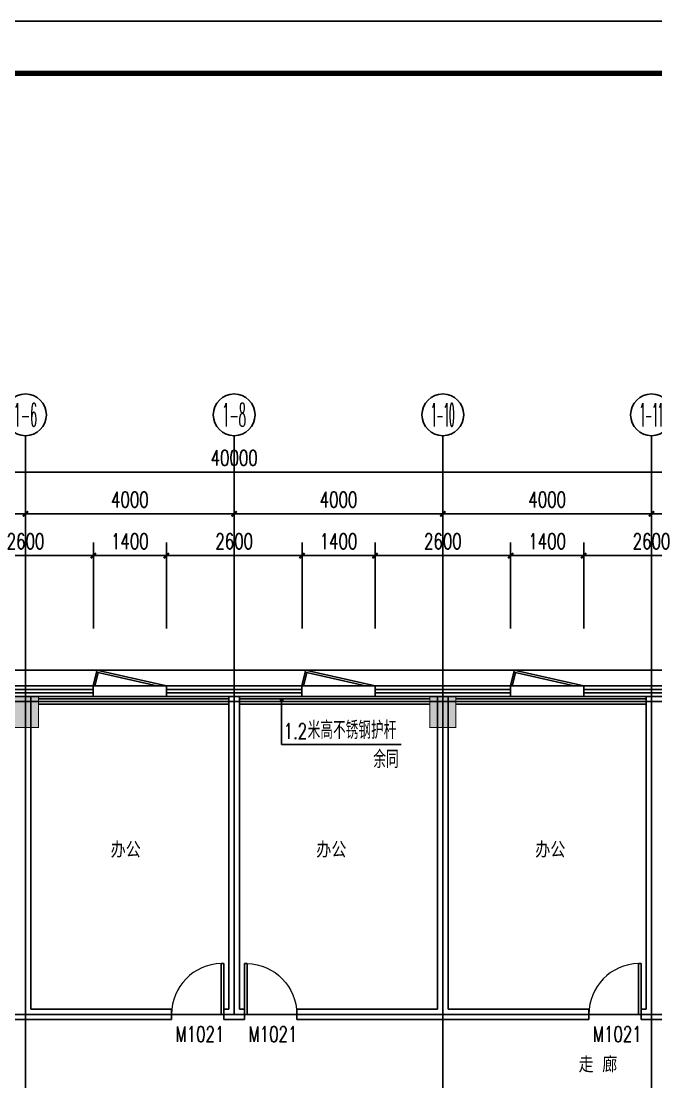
# Model space of a CAD drawing. Extents: x -6243262 to 3079315, y -2914302 to 172723.
# Drawn here: x -2413332 to -2401168, y -711695 to -691350 of the extents above; entities that cross this region are included whole.
import ezdxf
from ezdxf.enums import TextEntityAlignment as Align

# ---------------------------------------------------------------- set-up
doc = ezdxf.new("R2010")
doc.units = 0
doc.header["$LTSCALE"] = 1000
for name, color, linetype in [('0-柱网', 2, 'Continuous'), ('0-铝板', 32, 'Continuous'), ('A-FLOR-OTHER1-ON', 253, 'Continuous'), ('AXIS', 3, 'Continuous'), ('AXIS_TEXT', 7, 'Continuous'), ('DIM_LEAD', 3, 'Continuous'), ('DOTE', 24, 'Continuous'), ('PUB_DIM', 3, 'Continuous'), ('PUB_TEXT', 7, 'Continuous'), ('PUB_TITLE', 4, 'Continuous'), ('STAIR', 2, 'Continuous'), ('WALL', 9, 'Continuous'), ('WINDOW', 4, 'Continuous'), ('WINDOW_TEXT', 7, 'Continuous')]:
    doc.layers.add(name, color=color, linetype=linetype)
doc.styles.add('-宋体', font='', dxfattribs={"width": 0.8})
doc.styles.add('_TCH_AXIS', font='COMPLEX', dxfattribs={"bigfont": 'GBCBIG'})
doc.styles.add('_TCH_DIM', font='SIMPLEX', dxfattribs={"bigfont": 'GBCBIG'})
doc.styles.add('_TCH_DIM_T3', font='SIMPLEX', dxfattribs={"width": 0.705882, "bigfont": 'GBCBIG'})
doc.styles.add('_TCH_WINDOW', font='SIMPLEX', dxfattribs={"height": 3.5, "bigfont": 'GBCBIG'})
doc.styles.add('COMPLEX', font='COMPLEX')
doc.styles.get('-宋体').set_extended_font_data('SimSun')
doc.dimstyles.new('_TCH_ARCH&&100', dxfattribs={"dimtxt": 297.5, "dimasz": 100, "dimexe": 250, "dimexo": 300, "dimgap": 126.25, "dimtad": 1, "dimdec": 0, "dimzin": 0, "dimdsep": 46, "dimtxsty": '_TCH_DIM_T3', "dimblk": 'ARCHTICK', "dimcen": 0.09, "dimclrt": 7, "dimazin": 2, "dimtfac": 1, "dimtdec": 0, "dimtix": 1, "dimtmove": 2, "dimatfit": 3, "dimfxl": 0, "dimtolj": 1, "dimtzin": 0, "dimarcsym": 0})

# ---------------------------------------------------------------- blocks, each defined once
blk = doc.blocks.new('1#柱网')
at = {"layer": '0-柱网'}
for points in [[(509855, 93967), (509855, 93367), (510355, 93367), (510355, 93967)], [(517855, 93967), (517855, 93367), (518355, 93367), (518355, 93967)]]:
    blk.add_hatch(color=0, dxfattribs=at).paths.add_polyline_path(points)
at = {"layer": '0-柱网', "color": 0, "const_width": 20}
for points in [[(509855, 93967), (509855, 93367), (510355, 93367), (510355, 93967), (509855, 93967)], [(517855, 93967), (517855, 93367), (518355, 93367), (518355, 93967), (517855, 93967)]]:
    blk.add_lwpolyline(points, dxfattribs=at)
blk = doc.blocks.new('A$C22252488')
at = {"layer": '0-铝板', "color": 0}
blk.add_lwpolyline([(1218, 0), (60, 261), (69, 300), (1400, 0)], dxfattribs=at)
at = {"layer": 'WINDOW', "color": 0}
for points in [[(0, 0), (60, 261)], [(31, 0), (90, 254)]]:
    blk.add_lwpolyline(points, dxfattribs=at)
blk = doc.blocks.new('_ArchTick')
at = {"color": 0, "linetype": 'ByBlock', "const_width": 0.4}
blk.add_lwpolyline([(-0.5, -0.5), (0.5, 0.5)], dxfattribs=at)
blk = doc.blocks.new('*D935')
at = {"layer": 'Defpoints', "color": 0, "transparency": 16777216}
for p in [(-2399950, -701602), (-2402550, -703302), (-2399950, -703302)]:
    blk.add_point(p, dxfattribs=at)
at = {"layer": 'PUB_DIM', "color": 0, "lineweight": -2, "transparency": 16777216}
for p, q in [((-2402550, -703002), (-2402550, -701352)), ((-2399950, -703002), (-2399950, -701352)), ((-2402550, -701602), (-2399950, -701602))]:
    blk.add_line(p, q, dxfattribs=at)
at = {"layer": 'PUB_DIM', "color": 0, "lineweight": -2, "transparency": 16777216, "xscale": 100, "yscale": 100, "zscale": 100, "rotation": 180}
blk.add_blockref('_ArchTick', (-2402550, -701602), dxfattribs=at)
at = {"layer": 'PUB_DIM', "color": 0, "lineweight": -2, "transparency": 16777216, "xscale": 100, "yscale": 100, "zscale": 100}
blk.add_blockref('_ArchTick', (-2399950, -701602), dxfattribs=at)
at = {"layer": 'PUB_DIM', "color": 7, "transparency": 16777216, "insert": (-2401250, -701327), "char_height": 297.5, "attachment_point": 5, "style": '_TCH_DIM_T3'}
blk.add_mtext('\\A1;2600', dxfattribs=at)
blk = doc.blocks.new('*D936')
at = {"layer": 'Defpoints', "color": 0, "transparency": 16777216}
for p in [(-2402550, -701602), (-2403950, -703302), (-2402550, -703302)]:
    blk.add_point(p, dxfattribs=at)
at = {"layer": 'PUB_DIM', "color": 0, "lineweight": -2, "transparency": 16777216}
for p, q in [((-2403950, -703002), (-2403950, -701352)), ((-2402550, -703002), (-2402550, -701352)), ((-2403950, -701602), (-2402550, -701602))]:
    blk.add_line(p, q, dxfattribs=at)
at = {"layer": 'PUB_DIM', "color": 0, "lineweight": -2, "transparency": 16777216, "xscale": 100, "yscale": 100, "zscale": 100, "rotation": 180}
blk.add_blockref('_ArchTick', (-2403950, -701602), dxfattribs=at)
at = {"layer": 'PUB_DIM', "color": 0, "lineweight": -2, "transparency": 16777216, "xscale": 100, "yscale": 100, "zscale": 100}
blk.add_blockref('_ArchTick', (-2402550, -701602), dxfattribs=at)
at = {"layer": 'PUB_DIM', "color": 7, "transparency": 16777216, "insert": (-2403250, -701327), "char_height": 297.5, "attachment_point": 5, "style": '_TCH_DIM_T3'}
blk.add_mtext('\\A1;1400', dxfattribs=at)
blk = doc.blocks.new('*D937')
at = {"layer": 'Defpoints', "color": 0, "transparency": 16777216}
for p in [(-2403950, -701602), (-2406550, -703302), (-2403950, -703302)]:
    blk.add_point(p, dxfattribs=at)
at = {"layer": 'PUB_DIM', "color": 0, "lineweight": -2, "transparency": 16777216}
for p, q in [((-2406550, -703002), (-2406550, -701352)), ((-2403950, -703002), (-2403950, -701352)), ((-2406550, -701602), (-2403950, -701602))]:
    blk.add_line(p, q, dxfattribs=at)
at = {"layer": 'PUB_DIM', "color": 0, "lineweight": -2, "transparency": 16777216, "xscale": 100, "yscale": 100, "zscale": 100, "rotation": 180}
blk.add_blockref('_ArchTick', (-2406550, -701602), dxfattribs=at)
at = {"layer": 'PUB_DIM', "color": 0, "lineweight": -2, "transparency": 16777216, "xscale": 100, "yscale": 100, "zscale": 100}
blk.add_blockref('_ArchTick', (-2403950, -701602), dxfattribs=at)
at = {"layer": 'PUB_DIM', "color": 7, "transparency": 16777216, "insert": (-2405250, -701327), "char_height": 297.5, "attachment_point": 5, "style": '_TCH_DIM_T3'}
blk.add_mtext('\\A1;2600', dxfattribs=at)
blk = doc.blocks.new('*D938')
at = {"layer": 'Defpoints', "color": 0, "transparency": 16777216}
for p in [(-2406550, -701602), (-2407950, -703302), (-2406550, -703302)]:
    blk.add_point(p, dxfattribs=at)
at = {"layer": 'PUB_DIM', "color": 0, "lineweight": -2, "transparency": 16777216}
for p, q in [((-2407950, -703002), (-2407950, -701352)), ((-2406550, -703002), (-2406550, -701352)), ((-2407950, -701602), (-2406550, -701602))]:
    blk.add_line(p, q, dxfattribs=at)
at = {"layer": 'PUB_DIM', "color": 0, "lineweight": -2, "transparency": 16777216, "xscale": 100, "yscale": 100, "zscale": 100, "rotation": 180}
blk.add_blockref('_ArchTick', (-2407950, -701602), dxfattribs=at)
at = {"layer": 'PUB_DIM', "color": 0, "lineweight": -2, "transparency": 16777216, "xscale": 100, "yscale": 100, "zscale": 100}
blk.add_blockref('_ArchTick', (-2406550, -701602), dxfattribs=at)
at = {"layer": 'PUB_DIM', "color": 7, "transparency": 16777216, "insert": (-2407250, -701327), "char_height": 297.5, "attachment_point": 5, "style": '_TCH_DIM_T3'}
blk.add_mtext('\\A1;1400', dxfattribs=at)
blk = doc.blocks.new('*D939')
at = {"layer": 'Defpoints', "color": 0, "transparency": 16777216}
for p in [(-2407950, -701602), (-2410550, -703302), (-2407950, -703302)]:
    blk.add_point(p, dxfattribs=at)
at = {"layer": 'PUB_DIM', "color": 0, "lineweight": -2, "transparency": 16777216}
for p, q in [((-2410550, -703002), (-2410550, -701352)), ((-2407950, -703002), (-2407950, -701352)), ((-2410550, -701602), (-2407950, -701602))]:
    blk.add_line(p, q, dxfattribs=at)
at = {"layer": 'PUB_DIM', "color": 0, "lineweight": -2, "transparency": 16777216, "xscale": 100, "yscale": 100, "zscale": 100, "rotation": 180}
blk.add_blockref('_ArchTick', (-2410550, -701602), dxfattribs=at)
at = {"layer": 'PUB_DIM', "color": 0, "lineweight": -2, "transparency": 16777216, "xscale": 100, "yscale": 100, "zscale": 100}
blk.add_blockref('_ArchTick', (-2407950, -701602), dxfattribs=at)
at = {"layer": 'PUB_DIM', "color": 7, "transparency": 16777216, "insert": (-2409250, -701327), "char_height": 297.5, "attachment_point": 5, "style": '_TCH_DIM_T3'}
blk.add_mtext('\\A1;2600', dxfattribs=at)
blk = doc.blocks.new('*D940')
at = {"layer": 'Defpoints', "color": 0, "transparency": 16777216}
for p in [(-2410550, -701602), (-2411950, -703302), (-2410550, -703302)]:
    blk.add_point(p, dxfattribs=at)
at = {"layer": 'PUB_DIM', "color": 0, "lineweight": -2, "transparency": 16777216}
for p, q in [((-2411950, -703002), (-2411950, -701352)), ((-2410550, -703002), (-2410550, -701352)), ((-2411950, -701602), (-2410550, -701602))]:
    blk.add_line(p, q, dxfattribs=at)
at = {"layer": 'PUB_DIM', "color": 0, "lineweight": -2, "transparency": 16777216, "xscale": 100, "yscale": 100, "zscale": 100, "rotation": 180}
blk.add_blockref('_ArchTick', (-2411950, -701602), dxfattribs=at)
at = {"layer": 'PUB_DIM', "color": 0, "lineweight": -2, "transparency": 16777216, "xscale": 100, "yscale": 100, "zscale": 100}
blk.add_blockref('_ArchTick', (-2410550, -701602), dxfattribs=at)
at = {"layer": 'PUB_DIM', "color": 7, "transparency": 16777216, "insert": (-2411250, -701327), "char_height": 297.5, "attachment_point": 5, "style": '_TCH_DIM_T3'}
blk.add_mtext('\\A1;1400', dxfattribs=at)
blk = doc.blocks.new('*D941')
at = {"layer": 'Defpoints', "color": 0, "transparency": 16777216}
for p in [(-2411950, -701602), (-2414550, -703302), (-2411950, -703302)]:
    blk.add_point(p, dxfattribs=at)
at = {"layer": 'PUB_DIM', "color": 0, "lineweight": -2, "transparency": 16777216}
for p, q in [((-2414550, -703002), (-2414550, -701352)), ((-2411950, -703002), (-2411950, -701352)), ((-2414550, -701602), (-2411950, -701602))]:
    blk.add_line(p, q, dxfattribs=at)
at = {"layer": 'PUB_DIM', "color": 0, "lineweight": -2, "transparency": 16777216, "xscale": 100, "yscale": 100, "zscale": 100, "rotation": 180}
blk.add_blockref('_ArchTick', (-2414550, -701602), dxfattribs=at)
at = {"layer": 'PUB_DIM', "color": 0, "lineweight": -2, "transparency": 16777216, "xscale": 100, "yscale": 100, "zscale": 100}
blk.add_blockref('_ArchTick', (-2411950, -701602), dxfattribs=at)
at = {"layer": 'PUB_DIM', "color": 7, "transparency": 16777216, "insert": (-2413250, -701327), "char_height": 297.5, "attachment_point": 5, "style": '_TCH_DIM_T3'}
blk.add_mtext('\\A1;2600', dxfattribs=at)
blk = doc.blocks.new('*D1294')
at = {"layer": 'AXIS', "color": 0, "lineweight": -2, "transparency": 16777216}
for p, q in [((-2401250, -703002), (-2401250, -700552)), ((-2397250, -703002), (-2397250, -700552)), ((-2401250, -700802), (-2397250, -700802))]:
    blk.add_line(p, q, dxfattribs=at)
at = {"layer": 'Defpoints', "color": 0, "transparency": 16777216}
for p in [(-2397250, -700802), (-2401250, -703302), (-2397250, -703302)]:
    blk.add_point(p, dxfattribs=at)
at = {"layer": 'AXIS', "color": 0, "lineweight": -2, "transparency": 16777216, "xscale": 100, "yscale": 100, "zscale": 100, "rotation": 180}
blk.add_blockref('_ArchTick', (-2401250, -700802), dxfattribs=at)
at = {"layer": 'AXIS', "color": 0, "lineweight": -2, "transparency": 16777216, "xscale": 100, "yscale": 100, "zscale": 100}
blk.add_blockref('_ArchTick', (-2397250, -700802), dxfattribs=at)
at = {"layer": 'AXIS', "color": 7, "transparency": 16777216, "insert": (-2399250, -700527), "char_height": 297.5, "attachment_point": 5, "style": '_TCH_DIM_T3'}
blk.add_mtext('\\A1;4000', dxfattribs=at)
blk = doc.blocks.new('*D1295')
at = {"layer": 'AXIS', "color": 0, "lineweight": -2, "transparency": 16777216}
for p, q in [((-2405250, -703002), (-2405250, -700552)), ((-2401250, -703002), (-2401250, -700552)), ((-2405250, -700802), (-2401250, -700802))]:
    blk.add_line(p, q, dxfattribs=at)
at = {"layer": 'Defpoints', "color": 0, "transparency": 16777216}
for p in [(-2401250, -700802), (-2405250, -703302), (-2401250, -703302)]:
    blk.add_point(p, dxfattribs=at)
at = {"layer": 'AXIS', "color": 0, "lineweight": -2, "transparency": 16777216, "xscale": 100, "yscale": 100, "zscale": 100, "rotation": 180}
blk.add_blockref('_ArchTick', (-2405250, -700802), dxfattribs=at)
at = {"layer": 'AXIS', "color": 0, "lineweight": -2, "transparency": 16777216, "xscale": 100, "yscale": 100, "zscale": 100}
blk.add_blockref('_ArchTick', (-2401250, -700802), dxfattribs=at)
at = {"layer": 'AXIS', "color": 7, "transparency": 16777216, "insert": (-2403250, -700527), "char_height": 297.5, "attachment_point": 5, "style": '_TCH_DIM_T3'}
blk.add_mtext('\\A1;4000', dxfattribs=at)
blk = doc.blocks.new('*D1296')
at = {"layer": 'AXIS', "color": 0, "lineweight": -2, "transparency": 16777216}
for p, q in [((-2409250, -703002), (-2409250, -700552)), ((-2405250, -703002), (-2405250, -700552)), ((-2409250, -700802), (-2405250, -700802))]:
    blk.add_line(p, q, dxfattribs=at)
at = {"layer": 'Defpoints', "color": 0, "transparency": 16777216}
for p in [(-2405250, -700802), (-2409250, -703302), (-2405250, -703302)]:
    blk.add_point(p, dxfattribs=at)
at = {"layer": 'AXIS', "color": 0, "lineweight": -2, "transparency": 16777216, "xscale": 100, "yscale": 100, "zscale": 100, "rotation": 180}
blk.add_blockref('_ArchTick', (-2409250, -700802), dxfattribs=at)
at = {"layer": 'AXIS', "color": 0, "lineweight": -2, "transparency": 16777216, "xscale": 100, "yscale": 100, "zscale": 100}
blk.add_blockref('_ArchTick', (-2405250, -700802), dxfattribs=at)
at = {"layer": 'AXIS', "color": 7, "transparency": 16777216, "insert": (-2407250, -700527), "char_height": 297.5, "attachment_point": 5, "style": '_TCH_DIM_T3'}
blk.add_mtext('\\A1;4000', dxfattribs=at)
blk = doc.blocks.new('*D1297')
at = {"layer": 'AXIS', "color": 0, "lineweight": -2, "transparency": 16777216}
for p, q in [((-2413250, -703002), (-2413250, -700552)), ((-2409250, -703002), (-2409250, -700552)), ((-2413250, -700802), (-2409250, -700802))]:
    blk.add_line(p, q, dxfattribs=at)
at = {"layer": 'Defpoints', "color": 0, "transparency": 16777216}
for p in [(-2409250, -700802), (-2413250, -703302), (-2409250, -703302)]:
    blk.add_point(p, dxfattribs=at)
at = {"layer": 'AXIS', "color": 0, "lineweight": -2, "transparency": 16777216, "xscale": 100, "yscale": 100, "zscale": 100, "rotation": 180}
blk.add_blockref('_ArchTick', (-2413250, -700802), dxfattribs=at)
at = {"layer": 'AXIS', "color": 0, "lineweight": -2, "transparency": 16777216, "xscale": 100, "yscale": 100, "zscale": 100}
blk.add_blockref('_ArchTick', (-2409250, -700802), dxfattribs=at)
at = {"layer": 'AXIS', "color": 7, "transparency": 16777216, "insert": (-2411250, -700527), "char_height": 297.5, "attachment_point": 5, "style": '_TCH_DIM_T3'}
blk.add_mtext('\\A1;4000', dxfattribs=at)
blk = doc.blocks.new('*D1298')
at = {"layer": 'AXIS', "color": 0, "lineweight": -2, "transparency": 16777216}
for p, q in [((-2417250, -703002), (-2417250, -700552)), ((-2413250, -703002), (-2413250, -700552)), ((-2417250, -700802), (-2413250, -700802))]:
    blk.add_line(p, q, dxfattribs=at)
at = {"layer": 'Defpoints', "color": 0, "transparency": 16777216}
for p in [(-2413250, -700802), (-2417250, -703302), (-2413250, -703302)]:
    blk.add_point(p, dxfattribs=at)
at = {"layer": 'AXIS', "color": 0, "lineweight": -2, "transparency": 16777216, "xscale": 100, "yscale": 100, "zscale": 100, "rotation": 180}
blk.add_blockref('_ArchTick', (-2417250, -700802), dxfattribs=at)
at = {"layer": 'AXIS', "color": 0, "lineweight": -2, "transparency": 16777216, "xscale": 100, "yscale": 100, "zscale": 100}
blk.add_blockref('_ArchTick', (-2413250, -700802), dxfattribs=at)
at = {"layer": 'AXIS', "color": 7, "transparency": 16777216, "insert": (-2415250, -700527), "char_height": 297.5, "attachment_point": 5, "style": '_TCH_DIM_T3'}
blk.add_mtext('\\A1;4000', dxfattribs=at)
blk = doc.blocks.new('*D1302')
at = {"layer": 'AXIS', "color": 0, "lineweight": -2, "transparency": 16777216}
for p, q in [((-2429250, -703002), (-2429250, -699752)), ((-2389250, -703002), (-2389250, -699752)), ((-2429250, -700002), (-2389250, -700002))]:
    blk.add_line(p, q, dxfattribs=at)
at = {"layer": 'Defpoints', "color": 0, "transparency": 16777216}
for p in [(-2389250, -700002), (-2429250, -703302), (-2389250, -703302)]:
    blk.add_point(p, dxfattribs=at)
at = {"layer": 'AXIS', "color": 0, "lineweight": -2, "transparency": 16777216, "xscale": 100, "yscale": 100, "zscale": 100, "rotation": 180}
blk.add_blockref('_ArchTick', (-2429250, -700002), dxfattribs=at)
at = {"layer": 'AXIS', "color": 0, "lineweight": -2, "transparency": 16777216, "xscale": 100, "yscale": 100, "zscale": 100}
blk.add_blockref('_ArchTick', (-2389250, -700002), dxfattribs=at)
at = {"layer": 'AXIS', "color": 7, "transparency": 16777216, "insert": (-2409250, -699727), "char_height": 297.5, "attachment_point": 5, "style": '_TCH_DIM_T3'}
blk.add_mtext('\\A1;40000', dxfattribs=at)
blk = doc.blocks.new('$DorLib2D$00000001')
at = {"color": 0}
for p, q in [((0.45, 0.975), (0.5, 0.975)), ((0.45, 0), (0.45, 0.975)), ((0.5, 0), (0.5, 0.975)), ((0.5, 0), (0.45, 0))]:
    blk.add_line(p, q, dxfattribs=at)
at = {"color": 0, "lineweight": 13}
blk.add_arc((0.475, 0), 0.975, 91.4693, 180, dxfattribs=at)
blk = doc.blocks.new('_AXISO')
at = {"color": 0}
blk.add_circle((0, 0), 0.5, dxfattribs=at)
at = {"layer": 'AXIS_TEXT', "color": 0, "style": 'COMPLEX', "width": 1.041667}
blk.add_attdef('A', text='', height=0.56, dxfattribs=at).set_placement((-0.25, -0.28), (0.25, -0.28), align=Align.FIT)
blk = doc.blocks.new('$WINLIB2D$00000001')
at = {"color": 0}
for points in [[(-0.5, 0.5), (-0.5, -0.5)], [(-0.5, 0.5), (0.5, 0.5)], [(0.5, -0.5), (0.5, 0.5)], [(0.5, 0.1667), (-0.5, 0.1667)], [(0.5, -0.1667), (-0.5, -0.1667)], [(-0.5, -0.5), (0.5, -0.5)]]:
    blk.add_lwpolyline(points, dxfattribs=at)

msp = doc.modelspace()

# ---------------------------------------------------------------- linework, layer by layer
at = {"layer": '0-铝板'}
msp.add_lwpolyline([(-2424150.4, -703801.6), (-2388650.4, -703801.6), (-2388650.4, -712301.6)], dxfattribs=at)
at = {"layer": 'A-FLOR-OTHER1-ON'}
for points in [[(-2409350.4, -704301.6), (-2413000.4, -704301.6)], [(-2409150.4, -704301.6), (-2405500.4, -704301.6)], [(-2401350.4, -704301.6), (-2405000.4, -704301.6)], [(-2409350.4, -704451.6), (-2413000.4, -704451.6)], [(-2409150.4, -704451.6), (-2405500.4, -704451.6)], [(-2401350.4, -704451.6), (-2405000.4, -704451.6)]]:
    msp.add_lwpolyline(points, dxfattribs=at)
at = {"layer": 'AXIS'}
for p, q in [((-2413250.4, -703301.6), (-2413250.4, -699301.6)), ((-2409250.4, -703301.6), (-2409250.4, -699301.6)), ((-2405250.4, -703301.6), (-2405250.4, -699301.6)), ((-2401250.4, -703301.6), (-2401250.4, -699301.6))]:
    msp.add_line(p, q, dxfattribs=at)
at = {"layer": 'DIM_LEAD'}
for p, q in [((-2408340.2, -704380.7), (-2408340.2, -705223.2)), ((-2408340.2, -705223.2), (-2406050, -705223.2))]:
    msp.add_line(p, q, dxfattribs=at)
at = {"layer": 'DIM_LEAD', "const_width": 40}
msp.add_lwpolyline([(-2408340.2, -704360.7, 1), (-2408340.2, -704400.7, 1)], format="xyb", close=True, dxfattribs=at)
at = {"layer": 'DOTE'}
for p, q in [((-2413250.4, -721001.6), (-2413250.4, -703301.6)), ((-2409250.4, -710401.6), (-2409250.4, -703301.6)), ((-2405250.4, -721001.6), (-2405250.4, -703301.6)), ((-2401250.4, -721001.6), (-2401250.4, -703301.6)), ((-2388150.4, -704401.6), (-2430350.4, -704401.6)), ((-2388150.4, -710401.6), (-2430350.4, -710401.6))]:
    msp.add_line(p, q, dxfattribs=at)
at = {"layer": 'PUB_TITLE'}
msp.add_lwpolyline([(-2436782.9, -733350.5), (-2377382.9, -733350.5), (-2377382.9, -691350.5), (-2436782.9, -691350.5)], close=True, dxfattribs=at)
at = {"layer": 'PUB_TITLE', "const_width": 100}
msp.add_lwpolyline([(-2435282.9, -732350.5), (-2378382.9, -732350.5), (-2378382.9, -692350.5), (-2435282.9, -692350.5)], close=True, dxfattribs=at)
at = {"layer": 'STAIR'}
for points in [[(-2409350.4, -704351.6), (-2413000.4, -704351.6)], [(-2409350.4, -704401.6), (-2413000.4, -704401.6)], [(-2409150.4, -704351.6), (-2405500.4, -704351.6)], [(-2409150.4, -704401.6), (-2405500.4, -704401.6)], [(-2401350.4, -704351.6), (-2405000.4, -704351.6)], [(-2401350.4, -704401.6), (-2405000.4, -704401.6)]]:
    msp.add_lwpolyline(points, dxfattribs=at)
at = {"layer": 'WALL'}
for p, q in [((-2410550.4, -704101.6), (-2411950.4, -704101.6)), ((-2411950.4, -704101.6), (-2411950.4, -704301.6)), ((-2410550.4, -704301.6), (-2410550.4, -704101.6)), ((-2406550.4, -704101.6), (-2407950.4, -704101.6)), ((-2407950.4, -704101.6), (-2407950.4, -704301.6)), ((-2406550.4, -704301.6), (-2406550.4, -704101.6)), ((-2402550.4, -704101.6), (-2403950.4, -704101.6)), ((-2403950.4, -704101.6), (-2403950.4, -704301.6)), ((-2402550.4, -704301.6), (-2402550.4, -704101.6)), ((-2413350.4, -704301.6), (-2413150.4, -704301.6)), ((-2413150.4, -710301.6), (-2413150.4, -704301.6)), ((-2411950.4, -704301.6), (-2410550.4, -704301.6)), ((-2409350.4, -710301.6), (-2409350.4, -704301.6)), ((-2409350.4, -704301.6), (-2409150.4, -704301.6)), ((-2409150.4, -710301.6), (-2409150.4, -704301.6)), ((-2407950.4, -704301.6), (-2406550.4, -704301.6)), ((-2405350.4, -710301.6), (-2405350.4, -704301.6)), ((-2405350.4, -704301.6), (-2405150.4, -704301.6)), ((-2405150.4, -710301.6), (-2405150.4, -704301.6)), ((-2403950.4, -704301.6), (-2402550.4, -704301.6)), ((-2401350.4, -710301.6), (-2401350.4, -704301.6)), ((-2401350.4, -704301.6), (-2401150.4, -704301.6)), ((-2410450.4, -710301.6), (-2413150.4, -710301.6)), ((-2410450.4, -710501.6), (-2410450.4, -710301.6)), ((-2409350.4, -710301.6), (-2409450.4, -710301.6)), ((-2409450.4, -710301.6), (-2409450.4, -710501.6)), ((-2409050.4, -710301.6), (-2409150.4, -710301.6)), ((-2409050.4, -710501.6), (-2409050.4, -710301.6)), ((-2405350.4, -710301.6), (-2408050.4, -710301.6)), ((-2408050.4, -710301.6), (-2408050.4, -710501.6)), ((-2402450.4, -710301.6), (-2405150.4, -710301.6)), ((-2402450.4, -710501.6), (-2402450.4, -710301.6)), ((-2401350.4, -710301.6), (-2401450.4, -710301.6)), ((-2401450.4, -710301.6), (-2401450.4, -710501.6)), ((-2416050.4, -710501.6), (-2413250.4, -710501.6)), ((-2413250.4, -710501.6), (-2410450.4, -710501.6)), ((-2409450.4, -710501.6), (-2409250.4, -710501.6)), ((-2409250.4, -710501.6), (-2409050.4, -710501.6)), ((-2408050.4, -710501.6), (-2405250.4, -710501.6)), ((-2405250.4, -710501.6), (-2402450.4, -710501.6)), ((-2401450.4, -710501.6), (-2401250.4, -710501.6)), ((-2401250.4, -710501.6), (-2401050.4, -710501.6))]:
    msp.add_line(p, q, dxfattribs=at)

# ---------------------------------------------------------------- block references
at = {"layer": '0-柱网'}
msp.add_blockref('1#柱网', (-2923355.4, -798268.8), dxfattribs=at)
at = {"layer": '0-铝板', "color": 8}
for p in [(-2411950.4, -704101.6), (-2407950.4, -704101.6), (-2403950.4, -704101.6)]:
    msp.add_blockref('A$C22252488', p, dxfattribs=at)
at = {"layer": 'AXIS'}
ref = msp.add_blockref('_AXISO', (-2413250.4, -698901.6), dxfattribs=dict(at, xscale=800, yscale=800, zscale=800))
ref.add_attrib('A', '1-6', dxfattribs={"layer": 'AXIS_TEXT', "height": 452.55, "style": '_TCH_AXIS', "width": 0.381818}).set_placement((-2413476.7, -699127.8), (-2413024.1, -699127.8), align=Align.FIT)
ref = msp.add_blockref('_AXISO', (-2409250.4, -698901.6), dxfattribs=dict(at, xscale=800, yscale=800, zscale=800))
ref.add_attrib('A', '1-8', dxfattribs={"layer": 'AXIS_TEXT', "height": 452.55, "style": '_TCH_AXIS', "width": 0.381818}).set_placement((-2409476.7, -699127.8), (-2409024.1, -699127.8), align=Align.FIT)
ref = msp.add_blockref('_AXISO', (-2405250.4, -698901.6), dxfattribs=dict(at, xscale=800, yscale=800, zscale=800))
ref.add_attrib('A', '1-10', dxfattribs={"layer": 'AXIS_TEXT', "height": 452.55, "style": '_TCH_AXIS', "width": 0.3}).set_placement((-2405476.7, -699127.8), (-2405024.1, -699127.8), align=Align.FIT)
ref = msp.add_blockref('_AXISO', (-2401250.4, -698901.6), dxfattribs=dict(at, xscale=800, yscale=800, zscale=800))
ref.add_attrib('A', '1-11', dxfattribs={"layer": 'AXIS_TEXT', "height": 452.55, "style": '_TCH_AXIS', "width": 0.323077}).set_placement((-2401476.7, -699127.8), (-2401024.1, -699127.8), align=Align.FIT)
at = {"layer": 'WINDOW', "xscale": -2600, "yscale": -200, "zscale": -2600, "rotation": 180}
for p in [(-2413250.4, -704201.6), (-2409250.4, -704201.6), (-2405250.4, -704201.6), (-2401250.4, -704201.6)]:
    msp.add_blockref('$WINLIB2D$00000001', p, dxfattribs=at)
at = {"layer": 'WINDOW'}
ref = msp.add_blockref('$DorLib2D$00000001', (-2409950.4, -710401.6), dxfattribs=dict(at, xscale=-1000, yscale=-1000, zscale=-1000, rotation=180))
ref.add_attrib('A', 'M1021', (-2410375.4, -710930.2), dxfattribs={"layer": 'WINDOW_TEXT', "height": 297.5, "style": '_TCH_WINDOW', "width": 0.705882})
ref = msp.add_blockref('$DorLib2D$00000001', (-2408550.4, -710401.6), dxfattribs=dict(at, xscale=1000, yscale=-1000, zscale=1000, rotation=180))
ref.add_attrib('A', 'M1021', (-2408975.4, -710930.2), dxfattribs={"layer": 'WINDOW_TEXT', "height": 297.5, "style": '_TCH_WINDOW', "width": 0.705882})
ref = msp.add_blockref('$DorLib2D$00000001', (-2401950.4, -710401.6), dxfattribs=dict(at, xscale=-1000, yscale=-1000, zscale=-1000, rotation=180))
ref.add_attrib('A', 'M1021', (-2402375.4, -710930.2), dxfattribs={"layer": 'WINDOW_TEXT', "height": 297.5, "style": '_TCH_WINDOW', "width": 0.705882})

# ---------------------------------------------------------------- texts
at = {"layer": 'DIM_LEAD', "color": 7, "style": '_TCH_DIM', "width": 0.705882}
msp.add_text('1.2', height=297.5, dxfattribs=at).set_placement((-2408301.7, -705118.2))
at = {"layer": 'DIM_LEAD', "color": 7, "style": '_TCH_DIM'}
for s, p in [('米高不锈钢护杆', (-2407841.7, -705118.2)), ('余同', (-2406583.2, -705678.2))]:
    msp.add_text(s, height=337.59, dxfattribs=at).set_placement(p)
at = {"layer": 'PUB_TEXT', "style": '-宋体', "width": 0.8}
for s, height, p in [('办公', 264.35, (-2411617.8, -707367)), ('办公', 264.35, (-2407675.6, -707367)), ('办公', 264.35, (-2403478.2, -707367)), ('走', 264.3, (-2402647.8, -711487.7)), ('廊', 264.3, (-2402194.1, -711487.7))]:
    msp.add_text(s, height=height, dxfattribs=at).set_placement(p)

# ---------------------------------------------------------------- dimensions: what is measured, and where the dimension line sits
at = {"layer": 'AXIS'}
for p1, p2, distance, picture, middle in [((-2429250.4, -703301.6), (-2389250.4, -703301.6), 3300, '*D1302', (-2409250.4, -699726.6)), ((-2417250.4, -703301.6), (-2413250.4, -703301.6), 2500, '*D1298', (-2415250.4, -700526.6)), ((-2413250.4, -703301.6), (-2409250.4, -703301.6), 2500, '*D1297', (-2411250.4, -700526.6)), ((-2409250.4, -703301.6), (-2405250.4, -703301.6), 2500, '*D1296', (-2407250.4, -700526.6)), ((-2405250.4, -703301.6), (-2401250.4, -703301.6), 2500, '*D1295', (-2403250.4, -700526.6)), ((-2401250.4, -703301.6), (-2397250.4, -703301.6), 2500, '*D1294', (-2399250.4, -700526.6))]:
    dim = msp.add_aligned_dim(p1=p1, p2=p2, distance=distance, dimstyle='_TCH_ARCH&&100', dxfattribs=at)
    dim.commit()
    dim.dimension.update_dxf_attribs({"geometry": picture, "text_midpoint": middle})
at = {"layer": 'PUB_DIM'}
for p1, p2, picture, middle in [((-2414550.4, -703301.6), (-2411950.4, -703301.6), '*D941', (-2413250.4, -701326.6)), ((-2411950.4, -703301.6), (-2410550.4, -703301.6), '*D940', (-2411250.4, -701326.6)), ((-2410550.4, -703301.6), (-2407950.4, -703301.6), '*D939', (-2409250.4, -701326.6)), ((-2407950.4, -703301.6), (-2406550.4, -703301.6), '*D938', (-2407250.4, -701326.6)), ((-2406550.4, -703301.6), (-2403950.4, -703301.6), '*D937', (-2405250.4, -701326.6)), ((-2403950.4, -703301.6), (-2402550.4, -703301.6), '*D936', (-2403250.4, -701326.6)), ((-2402550.4, -703301.6), (-2399950.4, -703301.6), '*D935', (-2401250.4, -701326.6))]:
    dim = msp.add_aligned_dim(p1=p1, p2=p2, distance=1700, dimstyle='_TCH_ARCH&&100', dxfattribs=at)
    dim.commit()
    dim.dimension.update_dxf_attribs({"geometry": picture, "text_midpoint": middle})

doc.saveas('drawing.dxf')
